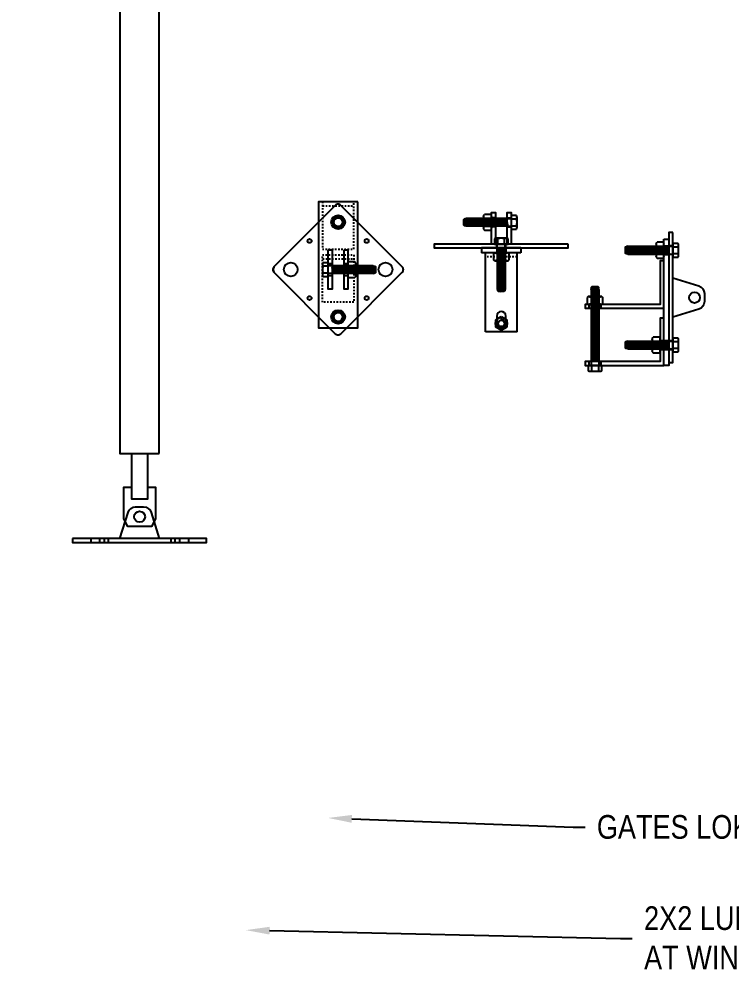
# Model space of a CAD drawing. Header units: inches. Extents: x 2832 to 8547, y -592 to 860.
# Drawn here: x 3540.5 to 3585.7, y 113.2 to 174.4 of the extents above; entities that cross this region are included whole.
import ezdxf
from ezdxf import colors
from ezdxf.entities.mleader import LeaderData, LeaderLine
from ezdxf.math import Vec2, Vec3

# ---------------------------------------------------------------- set-up
doc = ezdxf.new("R2010")
doc.units = ezdxf.units.IN
doc.header["$LTSCALE"] = 5
doc.header["$MEASUREMENT"] = 0
doc.set_wipeout_variables(frame=1)
doc.linetypes.add('HIDDEN2', pattern=[0.1875, 0.125, -0.0625])
for name, color, linetype in [('DIM', 154, 'Continuous'), ('FORM', 5, 'Continuous'), ('NOTES', 5, 'Continuous')]:
    doc.layers.add(name, color=color, linetype=linetype)
doc.styles.add('Arial Narrow', font='ARIALN.TTF', dxfattribs={"height": 1.5})

# ---------------------------------------------------------------- blocks, each defined once
blk = doc.blocks.new('VBA_AFB_11-19')
at = {"color": 3}
for p, q in [((-3.102, -128.375), (-3.102, -128.625)), ((-2.54, -128.375), (-2.54, -128.625)), ((-2.239, -128.375), (-2.239, -128.625)), ((-1.989, -128.375), (-1.989, -128.625)), ((2.004, -128.625), (2.004, -128.375)), ((2.254, -128.625), (2.254, -128.375)), ((2.555, -128.625), (2.555, -128.375)), ((3.117, -128.625), (3.117, -128.375))]:
    blk.add_line(p, q, dxfattribs=at)
at = {"color": 0}
for points in [[(1.25, -123), (1.25, -9), (-1.25, -9), (-1.25, -123)], [(-4.25, -128.375), (-4.25, -128.625), (4.25, -128.625), (4.25, -128.375)]]:
    blk.add_lwpolyline(points, close=True, dxfattribs=at)
for points in [[(0.5, -123), (0.5, -125.875), (-0.5, -125.875), (-0.5, -123)], [(0.5, -125.125), (1, -125.125), (1, -127.125), (0.75, -127.625), (-0.75, -127.625), (-1, -127.125), (-1, -125.125), (-0.5, -125.125)]]:
    blk.add_lwpolyline(points, dxfattribs=at)
blk.add_lwpolyline([(-1.25, -128.375), (-0.735, -126.726, -0.328039), (-0.257, -126.375), (0.257, -126.375, -0.328039), (0.735, -126.726), (1.25, -128.375)], format="xyb", dxfattribs=at)
blk.add_circle((0, -127), 0.344, dxfattribs=at)
blk.add_circle((0, -127), 0.344, dxfattribs=at)
blk = doc.blocks.new('VBA_AFB_FACE')
for points in [[(-4.147, 0.68), (-4.146, 0.664), (-4.145, 0.649), (-4.143, 0.633), (-4.139, 0.618), (-4.135, 0.603), (-4.129, 0.588), (-4.123, 0.574), (-4.116, 0.56), (-4.108, 0.546), (-4.099, 0.533), (-4.09, 0.521), (-4.079, 0.509), (-4.074, 0.503), (-4.074, 0.503), (-4.074, 0.503), (-4.074, 0.503), (-4.074, 0.503), (-4.074, 0.503), (-4.074, 0.503), (-4.074, 0.503), (-4.074, 0.503), (-4.074, 0.503), (-4.074, 0.503), (-4.074, 0.503), (-4.074, 0.503), (-4.074, 0.503), (-4.074, 0.503), (-4.074, 0.513), (-4.074, 0.513), (-4.074, 0.531), (-4.074, 0.54), (-4.074, 0.552), (-4.074, 0.568), (-4.074, 0.581), (-4.074, 0.581), (-4.074, 0.581), (-4.074, 0.581), (-4.074, 0.581), (-4.074, 0.581), (-4.074, 0.581), (-4.074, 0.592), (-4.074, 0.592), (-4.074, 0.592), (-4.074, 0.592), (-4.074, 0.592), (-4.074, 0.592), (-4.074, 0.592), (-4.074, 0.592), (-4.074, 0.604), (-4.074, 0.618), (-4.074, 0.631), (-4.074, 0.631), (-4.074, 0.657), (-4.074, 0.68), (-4.074, 0.68), (-4.074, 0.68), (-4.074, 0.68), (-4.074, 0.68), (-4.074, 0.68), (-4.074, 0.68), (-4.074, 0.68), (-4.074, 0.68), (-4.074, 0.68), (-4.074, 0.702), (-4.074, 0.713), (-4.074, 0.727), (-4.074, 0.727), (-4.074, 0.727), (-4.074, 0.736), (-4.074, 0.746), (-4.074, 0.76), (-4.074, 0.77), (-4.074, 0.78), (-4.074, 0.79), (-4.074, 0.803), (-4.074, 0.817), (-4.074, 0.825), (-4.074, 0.832), (-4.074, 0.835), (-4.074, 0.837), (-4.074, 0.843), (-4.074, 0.847), (-4.074, 0.85), (-4.074, 0.857), (-4.074, 0.85), (-4.074, 0.85), (-4.074, 0.857), (-4.079, 0.851), (-4.09, 0.839), (-4.099, 0.827), (-4.108, 0.814), (-4.116, 0.8), (-4.123, 0.786), (-4.129, 0.772), (-4.135, 0.757), (-4.139, 0.742), (-4.143, 0.727), (-4.145, 0.711), (-4.146, 0.696)], [(-0.258, -3.209), (-0.257, -3.225), (-0.256, -3.24), (-0.253, -3.256), (-0.25, -3.271), (-0.246, -3.286), (-0.24, -3.301), (-0.234, -3.316), (-0.227, -3.33), (-0.219, -3.343), (-0.21, -3.356), (-0.2, -3.368), (-0.19, -3.38), (-0.179, -3.391), (-0.167, -3.402), (-0.155, -3.411), (-0.142, -3.42), (-0.128, -3.428), (-0.114, -3.435), (-0.1, -3.442), (-0.085, -3.447), (-0.07, -3.451), (-0.055, -3.455), (-0.039, -3.457), (-0.024, -3.459), (-0.008, -3.459), (0.008, -3.459), (0.023, -3.457), (0.039, -3.455), (0.054, -3.451), (0.069, -3.447), (0.084, -3.442), (0.099, -3.435), (0.113, -3.428), (0.126, -3.42), (0.139, -3.411), (0.151, -3.402), (0.163, -3.391), (0.174, -3.38), (0.185, -3.368), (0.194, -3.356), (0.203, -3.343), (0.211, -3.33), (0.218, -3.316), (0.225, -3.301), (0.23, -3.286), (0.234, -3.271), (0.238, -3.256), (0.24, -3.24), (0.242, -3.225), (0.242, -3.209), (0.242, -3.193), (0.24, -3.178), (0.238, -3.162), (0.234, -3.147), (0.23, -3.132), (0.225, -3.117), (0.218, -3.103), (0.211, -3.089), (0.203, -3.075), (0.194, -3.062), (0.185, -3.05), (0.174, -3.038), (0.163, -3.027), (0.151, -3.016), (0.139, -3.007), (0.126, -2.998), (0.113, -2.99), (0.099, -2.983), (0.084, -2.977), (0.069, -2.971), (0.054, -2.967), (0.039, -2.964), (0.023, -2.961), (0.008, -2.96), (-0.008, -2.959), (-0.024, -2.96), (-0.039, -2.961), (-0.055, -2.964), (-0.07, -2.967), (-0.085, -2.971), (-0.1, -2.977), (-0.114, -2.983), (-0.128, -2.99), (-0.142, -2.998), (-0.155, -3.007), (-0.167, -3.016), (-0.179, -3.027), (-0.19, -3.038), (-0.2, -3.05), (-0.21, -3.062), (-0.219, -3.075), (-0.227, -3.089), (-0.234, -3.103), (-0.24, -3.117), (-0.246, -3.132), (-0.25, -3.147), (-0.253, -3.162), (-0.256, -3.178), (-0.257, -3.193)]]:
    blk.add_wipeout(points)
blk.add_wipeout([(1.242, 3.673), (1.242, 4.977), (-1.258, 4.977), (-1.258, 3.673), (-4.074, 0.857), (-4.074, 0.503), (-1.258, -2.313), (-1.258, -3.023), (-0.547, -3.023), (-0.185, -3.386), (0.169, -3.386), (0.531, -3.023), (1.242, -3.023), (1.242, -2.313), (4.058, 0.503), (4.058, 0.857)])
at = {"layer": 'FORM', "linetype": 'Continuous'}
for p, q in [((-0.343, 3.878), (-0.008, 4.072)), ((-0.343, 3.492), (-0.343, 3.878)), ((0.327, 3.878), (-0.008, 4.072)), ((0.327, 3.492), (0.327, 3.878)), ((-0.343, 3.492), (-0.008, 3.299)), ((0.327, 3.492), (-0.008, 3.299)), ((-0.343, -2.131), (-0.008, -1.938)), ((-0.343, -2.517), (-0.343, -2.131)), ((0.327, -2.131), (-0.008, -1.938)), ((0.327, -2.517), (0.327, -2.131)), ((-0.343, -2.517), (-0.008, -2.711)), ((0.327, -2.517), (-0.008, -2.711))]:
    blk.add_line(p, q, dxfattribs=at)
at = {"layer": 'FORM'}
for p, q in [((-0.633, 0.885), (-0.966, 0.885)), ((2.222, 0.923), (-0.633, 0.923)), ((-0.309, 0.423), (-0.383, 0.815)), ((-0.216, 0.423), (-0.309, 0.923)), ((-0.122, 0.423), (-0.216, 0.923)), ((-0.028, 0.423), (-0.122, 0.923)), ((0.066, 0.423), (-0.028, 0.923)), ((0.159, 0.423), (0.066, 0.923)), ((0.253, 0.423), (0.159, 0.923)), ((0.347, 0.423), (0.253, 0.923)), ((0.441, 0.423), (0.347, 0.923)), ((0.534, 0.423), (0.441, 0.923)), ((0.628, 0.423), (0.534, 0.923)), ((0.681, 1.173), (0.617, 1.109)), ((0.617, 1.109), (0.617, 0.237)), ((0.722, 0.423), (0.628, 0.923)), ((1.089, 0.911), (0.645, 0.911)), ((1.053, 1.173), (0.681, 1.173)), ((0.816, 0.423), (0.722, 0.923)), ((0.909, 0.423), (0.816, 0.923)), ((1.003, 0.423), (0.909, 0.923)), ((1.097, 0.423), (1.003, 0.923)), ((1.117, 1.109), (1.053, 1.173)), ((1.191, 0.423), (1.097, 0.923)), ((1.117, 0.237), (1.117, 1.109)), ((1.284, 0.423), (1.191, 0.923)), ((1.378, 0.423), (1.284, 0.923)), ((1.472, 0.423), (1.378, 0.923)), ((1.566, 0.423), (1.472, 0.923)), ((1.659, 0.423), (1.566, 0.923)), ((1.753, 0.423), (1.659, 0.923)), ((1.847, 0.423), (1.753, 0.923)), ((1.941, 0.423), (1.847, 0.923)), ((2.034, 0.423), (1.941, 0.923)), ((2.128, 0.423), (2.034, 0.923)), ((2.222, 0.423), (2.128, 0.923)), ((2.31, 0.45), (2.222, 0.923)), ((2.222, 0.923), (2.307, 0.896)), ((2.367, 0.648), (2.321, 0.893)), ((-0.633, 0.46), (-0.966, 0.46)), ((2.222, 0.423), (-0.633, 0.423)), ((0.681, 0.173), (0.617, 0.237)), ((0.681, 0.173), (1.053, 0.173)), ((1.117, 0.237), (1.053, 0.173)), ((2.222, 0.423), (2.307, 0.45))]:
    blk.add_line(p, q, dxfattribs=at)
at = {"layer": 'FORM', "color": 1}
blk.add_lwpolyline([(1.242, 4.977), (-1.258, 4.977), (-1.258, -3.023), (1.242, -3.023)], close=True, dxfattribs=at)
at = {"layer": 'FORM', "color": 1, "linetype": 'HIDDEN2', "ltscale": 0.125}
for points in [[(-1.008, 4.977), (-1.008, 1.977), (0.992, 1.977), (0.992, 4.977)], [(-0.992, 4.727), (0.992, 4.727)], [(-0.992, 1.352), (0.992, 1.352)]]:
    blk.add_lwpolyline(points, dxfattribs=at)
blk.add_lwpolyline([(-1.008, 1.602), (0.992, 1.602), (0.992, -1.398), (-1.008, -1.398)], close=True, dxfattribs=at)
at = {"layer": 'FORM'}
for points in [[(-0.997, 0.995), (-0.997, 0.35)], [(-0.966, 0.24), (-0.633, 0.24), (-0.633, 1.106), (-0.966, 1.106)]]:
    blk.add_lwpolyline(points, dxfattribs=at)
blk.add_lwpolyline([(2.307, 0.896), (2.341, 0.89, -0.364584), (2.367, 0.859), (2.367, 0.486, -0.364584), (2.341, 0.456), (2.307, 0.45)], format="xyb", dxfattribs=at)
at = {"layer": 'FORM', "linetype": 'Continuous'}
for centre in [(-0.008, 3.685), (-0.008, -2.324)]:
    blk.add_circle(centre, 0.335, dxfattribs=at)
at = {"layer": 'FORM', "color": 1}
for centre in [(-0.008, 3.684), (-0.008, -2.324)]:
    blk.add_circle(centre, 0.281, dxfattribs=at)
at = {"layer": 'FORM'}
for centre, radius, start, end in [((-0.787, 0.995), 0.21, 148.34959, 211.65041), ((-0.259, 0.673), 0.738, 163.26823, 196.73177), ((0.195, 0.911), 0.45, 339.57029, 20.42971), ((1.539, 0.911), 0.45, 159.57029, 200.42971), ((-0.787, 0.35), 0.21, 148.34959, 211.65041), ((0.195, 0.434), 0.45, 339.57029, 20.42971), ((1.539, 0.434), 0.45, 159.57029, 200.42971)]:
    blk.add_arc(centre, radius, start, end, dxfattribs=at)
at = {"layer": 'NOTES'}
for p, q in [((-0.633, 1.055), (-0.383, 1.055)), ((0.367, 1.055), (0.617, 1.055)), ((-0.633, 0.305), (-0.383, 0.305)), ((0.367, 0.305), (0.617, 0.305))]:
    blk.add_line(p, q, dxfattribs=at)
for points in [[(-0.633, 1.93), (-0.383, 1.93), (-0.383, -0.57), (-0.633, -0.57)], [(0.367, 1.93), (0.617, 1.93), (0.617, -0.57), (0.367, -0.57)]]:
    blk.add_lwpolyline(points, close=True, dxfattribs=at)
for centre, radius in [((-0.008, 3.685), 0.438), ((-1.82, 2.492), 0.125), ((1.804, 2.492), 0.125), ((-3.013, 0.68), 0.438), ((2.997, 0.68), 0.438), ((-1.82, -1.132), 0.125), ((1.804, -1.132), 0.125), ((-0.008, -2.325), 0.438)]:
    blk.add_circle(centre, radius, dxfattribs=at)
blk.add_wipeout([(4.131, 0.68), (4.131, 0.664), (4.129, 0.649), (4.127, 0.633), (4.123, 0.618), (4.119, 0.603), (4.114, 0.588), (4.107, 0.574), (4.1, 0.56), (4.092, 0.546), (4.083, 0.533), (4.074, 0.521), (4.063, 0.509), (4.058, 0.503), (4.058, 0.503), (4.058, 0.503), (4.058, 0.503), (4.058, 0.503), (4.058, 0.503), (4.058, 0.503), (4.058, 0.503), (4.058, 0.503), (4.058, 0.503), (4.058, 0.503), (4.058, 0.503), (4.058, 0.503), (4.058, 0.503), (4.058, 0.503), (4.058, 0.513), (4.058, 0.513), (4.058, 0.531), (4.058, 0.54), (4.058, 0.552), (4.058, 0.568), (4.058, 0.581), (4.058, 0.581), (4.058, 0.581), (4.058, 0.581), (4.058, 0.581), (4.058, 0.581), (4.058, 0.581), (4.058, 0.592), (4.058, 0.592), (4.058, 0.592), (4.058, 0.592), (4.058, 0.592), (4.058, 0.592), (4.058, 0.592), (4.058, 0.592), (4.058, 0.604), (4.058, 0.618), (4.058, 0.631), (4.058, 0.631), (4.058, 0.657), (4.058, 0.68), (4.058, 0.68), (4.058, 0.68), (4.058, 0.68), (4.058, 0.68), (4.058, 0.68), (4.058, 0.68), (4.058, 0.68), (4.058, 0.68), (4.058, 0.68), (4.058, 0.702), (4.058, 0.713), (4.058, 0.727), (4.058, 0.727), (4.058, 0.727), (4.058, 0.736), (4.058, 0.746), (4.058, 0.76), (4.058, 0.77), (4.058, 0.78), (4.058, 0.79), (4.058, 0.803), (4.058, 0.817), (4.058, 0.825), (4.058, 0.832), (4.058, 0.835), (4.058, 0.837), (4.058, 0.843), (4.058, 0.847), (4.058, 0.85), (4.058, 0.857), (4.058, 0.85), (4.058, 0.85), (4.058, 0.857), (4.063, 0.851), (4.074, 0.839), (4.083, 0.827), (4.092, 0.814), (4.1, 0.8), (4.107, 0.786), (4.114, 0.772), (4.119, 0.757), (4.123, 0.742), (4.127, 0.727), (4.129, 0.711), (4.131, 0.696)])
blk.add_lwpolyline([(0.169, -3.386), (4.058, 0.503, 0.414214), (4.058, 0.857), (0.169, 4.746, 0.414214), (-0.185, 4.746), (-4.074, 0.857, 0.414214), (-4.074, 0.503), (-0.185, -3.386, 0.414214)], format="xyb", close=True, dxfattribs=at)
blk = doc.blocks.new('VBA_AFB_PLAN')
for p, q in [((-2.364, 7.462), (-2.318, 7.217)), ((-2.307, 7.66), (-2.219, 7.187)), ((-2.219, 7.687), (-2.304, 7.66)), ((-2.219, 7.687), (-2.125, 7.187)), ((0.406, 7.687), (-2.219, 7.687)), ((-2.125, 7.687), (-2.031, 7.187)), ((-2.031, 7.687), (-1.938, 7.187)), ((-1.938, 7.687), (-1.844, 7.187)), ((-1.844, 7.687), (-1.75, 7.187)), ((-1.75, 7.687), (-1.656, 7.187)), ((-1.656, 7.687), (-1.563, 7.187)), ((-1.563, 7.687), (-1.469, 7.187)), ((-1.469, 7.687), (-1.375, 7.187)), ((-1.375, 7.687), (-1.281, 7.187)), ((-1.281, 7.687), (-1.188, 7.187)), ((-1.188, 7.687), (-1.094, 7.187)), ((-1.125, 7.873), (-1.061, 7.937)), ((-1.125, 7.873), (-1.125, 7.002)), ((-1.097, 7.676), (-0.653, 7.676)), ((-1.094, 7.687), (-1.094, 7.187)), ((-1.094, 7.687), (-1, 7.187)), ((-0.689, 7.937), (-1.061, 7.937)), ((-1, 7.687), (-1, 7.187)), ((-1, 7.687), (-0.906, 7.187)), ((-0.906, 7.687), (-0.906, 7.187)), ((-0.906, 7.687), (-0.813, 7.187)), ((-0.813, 7.687), (-0.813, 7.187)), ((-0.813, 7.687), (-0.719, 7.187)), ((-0.719, 7.687), (-0.719, 7.187)), ((-0.719, 7.687), (-0.625, 7.187)), ((-0.689, 7.937), (-0.625, 7.873)), ((-0.625, 7.002), (-0.625, 7.873)), ((-0.375, 7.719), (-0.625, 7.719)), ((-0.625, 7.687), (-0.625, 7.187)), ((-0.625, 7.687), (-0.531, 7.187)), ((-0.531, 7.687), (-0.438, 7.187)), ((-0.438, 7.687), (-0.344, 7.187)), ((-0.344, 7.687), (-0.25, 7.187)), ((-0.25, 7.687), (-0.156, 7.187)), ((-0.156, 7.687), (-0.063, 7.187)), ((-0.063, 7.687), (0.031, 7.187)), ((0.031, 7.687), (0.125, 7.187)), ((0.125, 7.687), (0.219, 7.187)), ((0.219, 7.687), (0.312, 7.187)), ((0.312, 7.687), (0.406, 7.187)), ((0.375, 7.719), (0.625, 7.719)), ((0.406, 7.687), (0.636, 7.687)), ((0.636, 7.65), (0.969, 7.65)), ((-2.219, 7.187), (-2.304, 7.215)), ((0.406, 7.187), (-2.219, 7.187)), ((-1.125, 7.002), (-1.061, 6.937)), ((-1.097, 7.199), (-0.653, 7.199)), ((-1.061, 6.937), (-0.689, 6.937)), ((-0.689, 6.937), (-0.625, 7.002)), ((-0.375, 7.156), (-0.625, 7.156)), ((0.375, 7.156), (0.625, 7.156)), ((0.406, 7.187), (0.636, 7.187)), ((0.636, 7.225), (0.969, 7.225)), ((-0.213, 6.062), (-0.213, 6.395)), ((0.213, 6.062), (0.213, 6.395)), ((-1.25, 5.812), (-1.25, 5.5)), ((-0.5, 5.441), (-0.436, 5.505)), ((0.436, 5.505), (-0.436, 5.505)), ((-0.281, 5.812), (-0.281, 6.062)), ((-0.281, 5.812), (-0.281, 5.5)), ((-0.25, 5.833), (-0.25, 6.062)), ((-0.25, 5.833), (-0.25, 6.062)), ((-0.25, 5.739), (0.25, 5.833)), ((-0.25, 5.833), (-0.25, 3.208)), ((-0.25, 5.645), (0.25, 5.739)), ((-0.25, 5.552), (0.25, 5.645)), ((-0.25, 5.458), (0.25, 5.552)), ((0.25, 5.833), (0.25, 6.062)), ((0.25, 5.833), (0.25, 6.062)), ((0.25, 5.833), (0.25, 3.208)), ((0.281, 5.812), (0.281, 6.062)), ((0.281, 5.812), (0.281, 5.5)), ((0.5, 5.441), (0.436, 5.505)), ((1.25, 5.812), (1.25, 5.5)), ((1.25, 5.5), (-1.25, 5.5)), ((1.25, 5.5), (-1.25, 5.5)), ((-1, 0.5), (-1, 5.5)), ((-0.5, 5.441), (-0.5, 5.069)), ((-0.436, 5.005), (-0.5, 5.069)), ((-0.436, 5.005), (0.436, 5.005)), ((-0.25, 5.364), (0.25, 5.458)), ((-0.25, 5.27), (0.25, 5.364)), ((-0.25, 5.177), (0.25, 5.27)), ((-0.25, 5.083), (0.25, 5.177)), ((-0.25, 4.989), (0.25, 5.083)), ((-0.25, 4.895), (0.25, 4.989)), ((-0.25, 4.802), (0.25, 4.895)), ((0.436, 5.005), (0.5, 5.069)), ((0.5, 5.069), (0.5, 5.441)), ((1, 0.5), (1, 5.5)), ((-0.25, 4.708), (0.25, 4.802)), ((-0.25, 4.614), (0.25, 4.708)), ((-0.25, 4.52), (0.25, 4.614)), ((-0.25, 4.427), (0.25, 4.52)), ((-0.25, 4.333), (0.25, 4.427)), ((-0.25, 4.239), (0.25, 4.333)), ((-0.25, 4.145), (0.25, 4.239)), ((-0.25, 4.052), (0.25, 4.145)), ((-0.25, 3.958), (0.25, 4.052)), ((-0.25, 3.864), (0.25, 3.958)), ((-0.25, 3.77), (0.25, 3.864)), ((-0.25, 3.677), (0.25, 3.77)), ((-0.25, 3.583), (0.25, 3.677)), ((-0.25, 3.489), (0.25, 3.583)), ((-0.25, 3.395), (0.25, 3.489)), ((-0.25, 3.302), (0.25, 3.395)), ((-0.25, 3.208), (0.25, 3.302)), ((-0.25, 3.208), (-0.223, 3.123)), ((-0.222, 3.119), (0.25, 3.208)), ((-0.025, 3.062), (0.221, 3.108)), ((0.25, 3.208), (0.223, 3.123)), ((1, 0.5), (-1, 0.5))]:
    blk.add_line(p, q)
at = {"linetype": 'HIDDEN2', "ltscale": 0.125}
blk.add_line((1, 5.25), (-1, 5.25), dxfattribs=at)
at = {"linetype": 'Continuous'}
for p, q in [((-0.374, 1.247), (0, 1.463)), ((-0.374, 1.247), (-0.374, 0.815)), ((0, 1.463), (0.374, 1.247)), ((0.374, 0.815), (0.374, 1.247)), ((0, 0.599), (-0.374, 0.815)), ((0, 0.599), (0.374, 0.815))]:
    blk.add_line(p, q, dxfattribs=at)
for points in [[(-0.625, 6.062), (-0.625, 8.062), (-0.375, 8.062), (-0.375, 6.062)], [(0.375, 6.062), (0.375, 8.062), (0.625, 8.062), (0.625, 6.062)], [(0.969, 7.87), (0.636, 7.87), (0.636, 7.004), (0.969, 7.004)], [(1, 7.115), (1, 7.76)], [(-0.433, 6.395), (-0.433, 6.062), (0.433, 6.062), (0.433, 6.395)], [(0.323, 6.427), (-0.323, 6.427)], [(1.25, 5.812), (-1.25, 5.812)]]:
    blk.add_lwpolyline(points)
for points in [[(-2.304, 7.215), (-2.338, 7.22, -0.364584), (-2.364, 7.251), (-2.364, 7.624, -0.364584), (-2.338, 7.655), (-2.304, 7.66)], [(0.223, 3.123), (0.217, 3.088, -0.364584), (0.186, 3.062), (-0.186, 3.062, -0.364584), (-0.217, 3.088), (-0.223, 3.123)]]:
    blk.add_lwpolyline(points, format="xyb")
blk.add_lwpolyline([(4.25, 6.062), (-4.25, 6.062), (-4.25, 5.812), (4.25, 5.812)], close=True)
blk.add_lwpolyline([(0.281, 1.5, 1), (-0.281, 1.5), (-0.281, 1.031, 1), (0.281, 1.031)], format="xyb", close=True)
for radius in [0.374, 0.202]:
    blk.add_circle((0, 1.031), radius, dxfattribs=at)
for centre, radius, start, end in [((-1.547, 7.676), 0.45, 339.57029, 20.42971), ((-1.547, 7.199), 0.45, 339.57029, 20.42971), ((-0.203, 7.676), 0.45, 159.57029, 200.42971), ((-0.203, 7.199), 0.45, 159.57029, 200.42971), ((0.79, 7.76), 0.21, 328.34959, 31.65041), ((0.262, 7.437), 0.738, 343.26823, 16.73177), ((0.79, 7.115), 0.21, 328.34959, 31.65041), ((-0.323, 6.216), 0.21, 58.34959, 121.65041), ((0, 5.688), 0.738, 73.26823, 106.73177), ((0.323, 6.216), 0.21, 58.34959, 121.65041), ((-0.238, 5.927), 0.45, 249.57029, 290.42971), ((0.238, 5.927), 0.45, 249.57029, 290.42971), ((-0.238, 4.583), 0.45, 69.57029, 110.42971), ((0.238, 4.583), 0.45, 69.57029, 110.42971)]:
    blk.add_arc(centre, radius, start, end)
blk.add_arc((0, 1.031), 0.236, 190, 100, dxfattribs=at)
blk = doc.blocks.new('*U266')
at = {"layer": 'FORM'}
for p, q in [((-2.438, 3.708), (-2.392, 3.463)), ((-2.381, 3.906), (-2.292, 3.434)), ((-2.292, 3.934), (-2.377, 3.907)), ((-2.292, 3.934), (-2.199, 3.434)), ((-2.292, 3.934), (0.562, 3.934)), ((-2.199, 3.934), (-2.105, 3.434)), ((-2.105, 3.934), (-2.011, 3.434)), ((-2.011, 3.934), (-1.917, 3.434)), ((-1.917, 3.934), (-1.824, 3.434)), ((-1.824, 3.934), (-1.73, 3.434)), ((-1.73, 3.934), (-1.636, 3.434)), ((-1.636, 3.934), (-1.542, 3.434)), ((-1.542, 3.934), (-1.449, 3.434)), ((-1.449, 3.934), (-1.355, 3.434)), ((-1.355, 3.934), (-1.261, 3.434)), ((-1.261, 3.934), (-1.167, 3.434)), ((-1.167, 3.934), (-1.074, 3.434)), ((-1.074, 3.934), (-0.98, 3.434)), ((-0.98, 3.934), (-0.886, 3.434)), ((-0.886, 3.934), (-0.792, 3.434)), ((-0.792, 3.934), (-0.699, 3.434)), ((-0.699, 3.934), (-0.605, 3.434)), ((-0.605, 3.934), (-0.511, 3.434)), ((-0.511, 3.934), (-0.511, 3.434)), ((-0.511, 3.934), (-0.417, 3.434)), ((-0.5, 4.12), (-0.436, 4.184)), ((-0.5, 4.12), (-0.5, 3.248)), ((-0.472, 3.922), (-0.028, 3.922)), ((-0.064, 4.184), (-0.436, 4.184)), ((-0.417, 3.934), (-0.324, 3.434)), ((-0.324, 3.934), (-0.23, 3.434)), ((-0.23, 3.934), (-0.136, 3.434)), ((-0.136, 3.934), (-0.042, 3.434)), ((-0.064, 4.184), (0, 4.12)), ((-0.042, 3.934), (0.051, 3.434)), ((0, 3.248), (0, 4.12)), ((0, 3.965), (0.312, 3.965)), ((0.051, 3.934), (0.145, 3.434)), ((0.145, 3.934), (0.239, 3.434)), ((0.239, 3.934), (0.33, 3.451)), ((0.562, 3.965), (0.312, 3.965)), ((0.562, 3.896), (0.895, 3.896)), ((-2.292, 3.434), (-2.377, 3.461)), ((-2.292, 3.434), (0.562, 3.434)), ((-0.5, 3.248), (-0.436, 3.184)), ((-0.472, 3.445), (-0.028, 3.445)), ((-0.436, 3.184), (-0.064, 3.184)), ((-0.064, 3.184), (0, 3.248)), ((0, 3.402), (0.312, 3.402)), ((0.562, 3.402), (0.312, 3.402)), ((0.562, 3.471), (0.895, 3.471)), ((-4.75, 0), (-4.75, 0.25)), ((-4, 0.25), (-4, 0)), ((-0.75, -1.889), (-0.686, -1.825)), ((-0.314, -1.825), (-0.686, -1.825)), ((-0.314, -1.825), (-0.25, -1.889)), ((-2.438, -2.3), (-2.392, -2.545)), ((-2.381, -2.102), (-2.292, -2.575)), ((-2.292, -2.075), (-2.377, -2.102)), ((-2.292, -2.075), (-2.199, -2.575)), ((-2.292, -2.075), (0.562, -2.075)), ((-2.199, -2.075), (-2.105, -2.575)), ((-2.105, -2.075), (-2.011, -2.575)), ((-2.011, -2.075), (-1.917, -2.575)), ((-1.917, -2.075), (-1.824, -2.575)), ((-1.824, -2.075), (-1.73, -2.575)), ((-1.73, -2.075), (-1.636, -2.575)), ((-1.636, -2.075), (-1.542, -2.575)), ((-1.542, -2.075), (-1.449, -2.575)), ((-1.449, -2.075), (-1.355, -2.575)), ((-1.355, -2.075), (-1.261, -2.575)), ((-1.261, -2.075), (-1.167, -2.575)), ((-1.167, -2.075), (-1.074, -2.575)), ((-1.074, -2.075), (-0.98, -2.575)), ((-0.98, -2.075), (-0.886, -2.575)), ((-0.886, -2.075), (-0.792, -2.575)), ((-0.792, -2.075), (-0.699, -2.575)), ((-0.75, -1.889), (-0.75, -2.761)), ((-0.699, -2.075), (-0.605, -2.575)), ((-0.605, -2.075), (-0.511, -2.575)), ((-0.511, -2.075), (-0.417, -2.575)), ((-0.417, -2.075), (-0.324, -2.575)), ((-0.324, -2.075), (-0.23, -2.575)), ((-0.25, -2.761), (-0.25, -1.889)), ((-0.25, -2.044), (0.312, -2.044)), ((-0.23, -2.075), (-0.136, -2.575)), ((-0.136, -2.075), (-0.042, -2.575)), ((-0.042, -2.075), (0.051, -2.575)), ((0.051, -2.075), (0.145, -2.575)), ((0.145, -2.075), (0.239, -2.575)), ((0.239, -2.075), (0.33, -2.558)), ((0.312, -2.044), (0.562, -2.044)), ((0.562, -2.112), (0.895, -2.112)), ((-2.292, -2.575), (-2.377, -2.548)), ((-2.292, -2.575), (0.562, -2.575)), ((-0.75, -2.761), (-0.686, -2.825)), ((-0.722, -2.563), (-0.278, -2.563)), ((-0.686, -2.825), (-0.314, -2.825)), ((-0.314, -2.825), (-0.25, -2.761)), ((-0.25, -2.606), (0.312, -2.606)), ((0.312, -2.606), (0.562, -2.606)), ((0.562, -2.537), (0.895, -2.537)), ((-4.75, -3.625), (-4.75, -3.375)), ((-4, -3.375), (-4, -3.625))]:
    blk.add_line(p, q, dxfattribs=at)
at = {"layer": 'FORM', "color": 1}
for p, q in [((-4.147, 1.288), (-4.625, 1.198)), ((-4.625, 1.198), (-4.603, 1.287)), ((-4.168, 1.367), (-4.603, 1.285)), ((-4.125, 1.198), (-4.147, 1.287)), ((-4.811, 0.75), (-4.875, 0.686)), ((-4.875, 0.686), (-4.875, 0.314)), ((-3.939, 0.75), (-4.811, 0.75)), ((-4.625, 1.198), (-4.625, -3.625)), ((-4.125, 1.198), (-4.625, 1.105)), ((-4.125, 1.105), (-4.625, 1.011)), ((-4.125, 1.011), (-4.625, 0.917)), ((-4.125, 0.917), (-4.625, 0.824)), ((-4.125, 0.824), (-4.625, 0.73)), ((-4.125, 0.73), (-4.625, 0.636)), ((-4.125, 0.636), (-4.625, 0.542)), ((-4.125, 1.198), (-4.125, -3.625)), ((-3.939, 0.75), (-3.875, 0.686)), ((-3.875, 0.314), (-3.875, 0.686)), ((-4.875, 0.314), (-4.811, 0.25)), ((-4.811, 0.25), (-3.939, 0.25)), ((-4.125, 0.542), (-4.625, 0.448)), ((-4.125, 0.448), (-4.625, 0.355)), ((-4.125, 0.355), (-4.625, 0.261)), ((-4.125, 0.261), (-4.625, 0.167)), ((-4.125, 0.167), (-4.625, 0.073)), ((-4.125, 0.073), (-4.625, -0.02)), ((-4.613, 0.472), (-4.613, 0.028)), ((-4.137, 0.472), (-4.137, 0.028)), ((-3.875, 0.314), (-3.939, 0.25)), ((-4.125, -0.02), (-4.625, -0.114)), ((-4.125, -0.114), (-4.625, -0.208)), ((-4.125, -0.208), (-4.625, -0.302)), ((-4.125, -0.302), (-4.625, -0.395)), ((-4.125, -0.395), (-4.625, -0.489)), ((-4.125, -0.489), (-4.625, -0.583)), ((-4.125, -0.583), (-4.625, -0.677)), ((-4.125, -0.677), (-4.625, -0.77)), ((-4.125, -0.77), (-4.625, -0.864)), ((-4.125, -0.864), (-4.625, -0.958)), ((-4.125, -0.958), (-4.625, -1.052)), ((-4.125, -1.052), (-4.625, -1.145)), ((-4.125, -1.145), (-4.625, -1.239)), ((-4.125, -1.239), (-4.625, -1.333)), ((-4.125, -1.333), (-4.625, -1.427)), ((-4.125, -1.427), (-4.625, -1.52)), ((-4.125, -1.52), (-4.625, -1.614)), ((-4.125, -1.614), (-4.625, -1.708)), ((-4.125, -1.708), (-4.625, -1.802)), ((-4.125, -1.802), (-4.625, -1.895)), ((-4.125, -1.895), (-4.625, -1.989)), ((-4.125, -1.989), (-4.625, -2.083)), ((-4.125, -2.083), (-4.625, -2.177)), ((-4.125, -2.177), (-4.625, -2.27)), ((-4.125, -2.27), (-4.625, -2.364)), ((-4.125, -2.364), (-4.625, -2.458)), ((-4.125, -2.458), (-4.625, -2.552)), ((-4.125, -2.552), (-4.625, -2.645)), ((-4.125, -2.645), (-4.625, -2.739)), ((-4.125, -2.739), (-4.625, -2.833)), ((-4.125, -2.833), (-4.625, -2.927)), ((-4.125, -2.927), (-4.625, -3.02)), ((-4.125, -3.02), (-4.625, -3.114)), ((-4.125, -3.114), (-4.625, -3.208)), ((-4.125, -3.208), (-4.625, -3.302)), ((-4.125, -3.302), (-4.608, -3.392)), ((-4.587, -3.625), (-4.587, -3.958)), ((-4.163, -3.625), (-4.163, -3.958))]:
    blk.add_line(p, q, dxfattribs=at)
at = {"layer": 'FORM'}
for points in [[(0, 4.375), (0.312, 4.375), (0.312, -3.625), (0, -3.625)], [(0.562, 4.804), (0.312, 4.804), (0.312, -3.446), (0.562, -3.446)], [(0, 3), (-0.25, 3), (-0.25, 0.25), (-5, 0.25), (-5, 0), (0, 0)], [(0, -0.625), (-0.25, -0.625), (-0.25, -3.375), (-5, -3.375), (-5, -3.625), (0, -3.625)]]:
    blk.add_lwpolyline(points, close=True, dxfattribs=at)
for points in [[(-2.377, 3.461), (-2.412, 3.467, -0.364584), (-2.438, 3.497), (-2.438, 3.87, -0.364584), (-2.412, 3.901), (-2.377, 3.907)], [(0.562, 1.929), (2.212, 1.414, -0.328039), (2.562, 0.936), (2.562, 0.422, -0.328039), (2.212, -0.056), (0.562, -0.571)], [(-2.377, -2.548), (-2.412, -2.542, -0.364584), (-2.438, -2.511), (-2.438, -2.139, -0.364584), (-2.412, -2.108), (-2.377, -2.102)]]:
    blk.add_lwpolyline(points, format="xyb", dxfattribs=at)
for points in [[(0.895, 4.117), (0.562, 4.117), (0.562, 3.251), (0.895, 3.251)], [(0.926, 3.361), (0.926, 4.006)], [(0.895, -1.892), (0.562, -1.892), (0.562, -2.758), (0.895, -2.758)], [(0.926, -2.648), (0.926, -2.002)]]:
    blk.add_lwpolyline(points, dxfattribs=at)
at = {"layer": 'FORM', "color": 1}
blk.add_lwpolyline([(-4.603, 1.287), (-4.592, 1.349, -0.364584), (-4.561, 1.375), (-4.189, 1.375, -0.364584), (-4.158, 1.349), (-4.147, 1.287)], format="xyb", dxfattribs=at)
for points in [[(-3.942, -3.958), (-3.942, -3.625), (-4.808, -3.625), (-4.808, -3.958)], [(-4.698, -3.989), (-4.052, -3.989)]]:
    blk.add_lwpolyline(points, dxfattribs=at)
at = {"layer": 'FORM'}
blk.add_circle((1.938, 0.679), 0.344, dxfattribs=at)
for centre, radius, start, end in [((-0.922, 3.922), 0.45, 339.57029, 20.42971), ((0.422, 3.922), 0.45, 159.57029, 200.42971), ((0.716, 4.006), 0.21, 328.34959, 31.65041), ((0.188, 3.684), 0.738, 343.26823, 16.73177), ((-0.922, 3.445), 0.45, 339.57029, 20.42971), ((0.422, 3.445), 0.45, 159.57029, 200.42971), ((0.716, 3.361), 0.21, 328.34959, 31.65041), ((-1.172, -2.087), 0.45, 339.57029, 20.42971), ((-1.172, -2.563), 0.45, 339.57029, 20.42971), ((0.172, -2.087), 0.45, 159.57029, 200.42971), ((0.172, -2.563), 0.45, 159.57029, 200.42971), ((0.716, -2.002), 0.21, 328.34959, 31.65041), ((0.188, -2.325), 0.738, 343.26823, 16.73177), ((0.716, -2.648), 0.21, 328.34959, 31.65041)]:
    blk.add_arc(centre, radius, start, end, dxfattribs=at)
at = {"layer": 'FORM', "color": 1}
for centre, radius, start, end in [((-4.613, 1.172), 0.45, 249.57029, 290.42971), ((-4.137, 1.172), 0.45, 249.57029, 290.42971), ((-4.613, -0.172), 0.45, 69.57029, 110.42971), ((-4.137, -0.172), 0.45, 69.57029, 110.42971), ((-4.698, -3.779), 0.21, 238.34959, 301.65041), ((-4.375, -3.251), 0.738, 253.26823, 286.73177), ((-4.052, -3.779), 0.21, 238.34959, 301.65041)]:
    blk.add_arc(centre, radius, start, end, dxfattribs=at)
blk = doc.blocks.new('VBA_BRACE_NOTES')
at = {"layer": 'FORM'}
ml = blk.add_multileader_mtext('Standard', dxfattribs=at)
ml.set_content('GATES LOK-FAST BRACE ADAPTER', color=5, style='Arial Narrow')
ml.set_leader_properties(color=4)
ml.build(insert=Vec2(0, 0))
ml.multileader.update_dxf_attribs({"text_left_attachment_type": 2, "text_right_attachment_type": 2, "dogleg_length": 0.0625, "arrow_head_size": 1.5, "scale": 12})
ctx = ml.context
ctx.base_point, ctx.scale, ctx.char_height, ctx.arrow_head_size, ctx.landing_gap_size, ctx.plane_origin = Vec3(15.248, 3.244), 12, 1.5, 1.5, 0.75, Vec3(19.851, 28.804)
ctx.left_attachment, ctx.right_attachment = 2, 2
notes = []
notes.append((ctx, [(0, (1, 1, 0), (14.498, 3.244), (1, 0), 0.75, [(0, [(-1.042, 3.837)], 0, [])])]))
ctx.mtext.insert, ctx.mtext.flow_direction = Vec3(15.998, 4.02), 5
for ctx, leaders in notes:
    for number, flags, end, landing, length, lines in leaders:
        leader = LeaderData()
        leader.index, (leader.has_last_leader_line, leader.has_dogleg_vector, leader.attachment_direction) = number, flags
        leader.last_leader_point, leader.dogleg_vector, leader.dogleg_length = Vec3(end), Vec3(landing), length
        for number, points, colour, breaks in lines:
            line = LeaderLine()
            line.index, line.vertices, line.color, line.breaks = number, Vec3.list(points), colors.encode_raw_color(colour), breaks
            leader.lines.append(line)
        ctx.leaders.append(leader)
blk = doc.blocks.new('VBA_PLAN_NOTES2')
at = {"layer": 'NOTES'}
ml = blk.add_multileader_mtext('Standard', dxfattribs=at)
ml.set_content('PINNED ANGLE\\P(TURNED DOWN)', color=5, style='Arial Narrow')
ml.set_leader_properties(color=4)
ml.build(insert=Vec2(0, 0))
ml.multileader.update_dxf_attribs({"text_left_attachment_type": 2, "text_right_attachment_type": 2, "dogleg_length": 0.0625, "arrow_head_size": 1.5, "scale": 12})
ctx = ml.context
ctx.base_point, ctx.scale, ctx.char_height, ctx.arrow_head_size, ctx.landing_gap_size, ctx.plane_origin = Vec3(11.892, 79.526, 0.001), 12, 1.5, 1.5, 0.75, Vec3(6.249, 82.055, 0.001)
ctx.left_attachment, ctx.right_attachment = 2, 2
notes = []
notes.append((ctx, [(0, (1, 1, 0), (11.142, 79.526, 0.001), (1, 0), 0.75, [(0, [(6.249, 82.055, 0.001)], 0, [])])]))
ctx.mtext.insert, ctx.mtext.width, ctx.mtext.flow_direction = Vec3(12.642, 81.773, 0.001), 17.01689, 5
ml = blk.add_multileader_mtext('Standard', dxfattribs=at)
ml.set_content('OPERATOR ANGLE (TURNED UP)', color=5, style='Arial Narrow')
ml.set_leader_properties(color=4)
ml.build(insert=Vec2(0, 0))
ml.multileader.update_dxf_attribs({"text_left_attachment_type": 2, "text_right_attachment_type": 2, "dogleg_length": 0.0625, "arrow_head_size": 1.5, "scale": 12})
ctx = ml.context
ctx.base_point, ctx.scale, ctx.char_height, ctx.arrow_head_size, ctx.landing_gap_size, ctx.plane_origin = Vec3(-2.66, 71.397, 0.063), 12, 1.5, 1.5, 0.75, Vec3(3.675, 54.35, 0.063)
ctx.left_attachment, ctx.right_attachment = 2, 2
notes.append((ctx, [(0, (1, 1, 0), (-3.41, 71.397, 0.063), (1, 0), 0.75, [(0, [(-8.872, 77.244, 0.063)], 0, [])])]))
ctx.mtext.insert, ctx.mtext.width, ctx.mtext.flow_direction = Vec3(-1.91, 73.644, 0.063), 18.5633, 5
for ctx, leaders in notes:
    for number, flags, end, landing, length, lines in leaders:
        leader = LeaderData()
        leader.index, (leader.has_last_leader_line, leader.has_dogleg_vector, leader.attachment_direction) = number, flags
        leader.last_leader_point, leader.dogleg_vector, leader.dogleg_length = Vec3(end), Vec3(landing), length
        for number, points, colour, breaks in lines:
            line = LeaderLine()
            line.index, line.vertices, line.color, line.breaks = number, Vec3.list(points), colors.encode_raw_color(colour), breaks
            leader.lines.append(line)
        ctx.leaders.append(leader)
blk = doc.blocks.new('VBA_PLAN_NOTES5')
at = {"layer": 'NOTES'}
ml = blk.add_multileader_mtext('Standard', dxfattribs=at)
ml.set_content('HINGED CORNER; {\\A1;%%C\\S1/2;" x 1 \\S1/2;" GRADE 5 BOLT w/ WASHER & NYLOK NUT.\\P} {\\A1;\\H0.7x;\\S1/2;\\H1.4286x;" FLAT WASHER BETWEEN CLAMPS.}', color=5, style='Arial Narrow')
ml.set_leader_properties(color=4)
ml.build(insert=Vec2(0, 0))
ml.multileader.update_dxf_attribs({"text_left_attachment_type": 2, "text_right_attachment_type": 2, "dogleg_length": 0.0625, "arrow_head_size": 1.5, "scale": 12})
ctx = ml.context
ctx.base_point, ctx.scale, ctx.char_height, ctx.arrow_head_size, ctx.landing_gap_size, ctx.plane_origin = Vec3(-44.401, 4.777, 0.062), 12, 1.5, 1.5, 0.75, Vec3(-4.719, -0.79, 0.062)
ctx.left_attachment, ctx.right_attachment, ctx.text_align_type = 2, 2, 2
notes = []
notes.append((ctx, [(0, (1, 1, 0), (-10.888, 4.777, 0.062), (-1, 0), 0.75, [(0, [(-3.49, 3.243, 0.062)], 0, [])])]))
ctx.mtext.insert, ctx.mtext.width, ctx.mtext.defined_height, ctx.mtext.alignment, ctx.mtext.flow_direction = Vec3(-12.388, 9.288, 0.062), 35.5277, 7.312, 3, 5
for ctx, leaders in notes:
    for number, flags, end, landing, length, lines in leaders:
        leader = LeaderData()
        leader.index, (leader.has_last_leader_line, leader.has_dogleg_vector, leader.attachment_direction) = number, flags
        leader.last_leader_point, leader.dogleg_vector, leader.dogleg_length = Vec3(end), Vec3(landing), length
        for number, points, colour, breaks in lines:
            line = LeaderLine()
            line.index, line.vertices, line.color, line.breaks = number, Vec3.list(points), colors.encode_raw_color(colour), breaks
            leader.lines.append(line)
        ctx.leaders.append(leader)
blk = doc.blocks.new('VBA_2X2_NOTES')
at = {"layer": 'FORM'}
ml = blk.add_multileader_mtext('Standard', dxfattribs=at)
ml.set_content('2X2 LUMBER ~36" LONG, INSTALL\\PAT WINDOW PRIOR TO POUR', color=5, style='Arial Narrow')
ml.set_leader_properties(color=4)
ml.build(insert=Vec2(0, 0))
ml.multileader.update_dxf_attribs({"text_left_attachment_type": 2, "text_right_attachment_type": 2, "dogleg_length": 0.0625, "arrow_head_size": 1.5, "scale": 12})
ctx = ml.context
ctx.base_point, ctx.scale, ctx.char_height, ctx.arrow_head_size, ctx.landing_gap_size, ctx.plane_origin = Vec3(24.5, -0.527), 12, 1.5, 1.5, 0.75, Vec3(23.976, 24.967)
ctx.left_attachment, ctx.right_attachment = 2, 2
notes = []
notes.append((ctx, [(0, (1, 1, 0), (23.75, -0.527), (1, 0), 0.75, [(0, [(0, 0)], 0, [])])]))
ctx.mtext.insert, ctx.mtext.flow_direction = Vec3(25.25, 1.512), 5
for ctx, leaders in notes:
    for number, flags, end, landing, length, lines in leaders:
        leader = LeaderData()
        leader.index, (leader.has_last_leader_line, leader.has_dogleg_vector, leader.attachment_direction) = number, flags
        leader.last_leader_point, leader.dogleg_vector, leader.dogleg_length = Vec3(end), Vec3(landing), length
        for number, points, colour, breaks in lines:
            line = LeaderLine()
            line.index, line.vertices, line.color, line.breaks = number, Vec3.list(points), colors.encode_raw_color(colour), breaks
            leader.lines.append(line)
        ctx.leaders.append(leader)

msp = doc.modelspace()

# ---------------------------------------------------------------- block references
at = {"layer": 'DIM'}
msp.add_blockref('VBA_2X2_NOTES', (3554.889, 116.6222), dxfattribs=at)
at = {"layer": 'FORM'}
for name, p in [('VBA_AFB_11-19', (3548.14643, 269.82416)), ('VBA_AFB_FACE', (3560.74295, 157.81317)), ('VBA_AFB_PLAN', (3571.08208, 154.04687)), ('*U266', (3581.40045, 156.0367)), ('VBA_PLAN_NOTES2', (3503.4051, 68.70547)), ('VBA_PLAN_NOTES5', (3765.58785, 115.62498)), ('VBA_BRACE_NOTES', (3561.14463, 119.89582))]:
    msp.add_blockref(name, p, dxfattribs=at)

doc.saveas('drawing.dxf')
